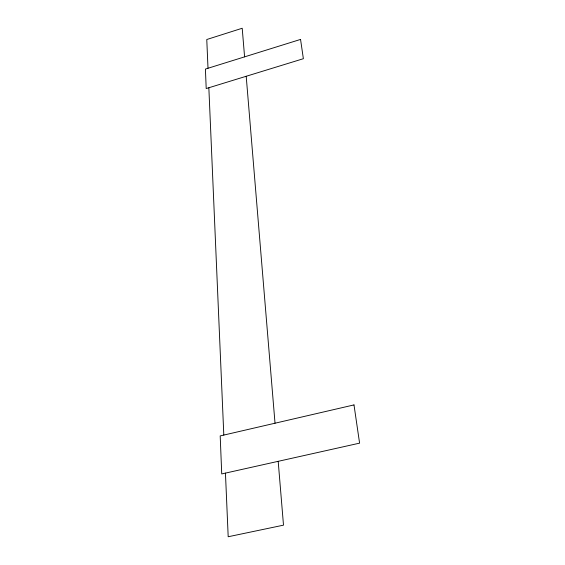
<?xml version="1.0" encoding="UTF-8"?>
<svg xmlns="http://www.w3.org/2000/svg" width="565" height="565" viewBox="0 0 565 565"><rect width="100%" height="100%" fill="white"/><g stroke="black" fill="none" stroke-linecap="round" stroke-linejoin="round"><path stroke-width="0.85" d="M244.589 56.86L242.208 28.25L206.769 39.515L208.005 68.252M246.199 76.275L275.021 423.206M278.192 461.323L283.496 525.16L228.189 536.75L225.449 473.11M208.845 87.752L223.811 435.071M300.552 39.423L205.413 69.064L206.204 88.564L303.37 58.704L300.552 39.423M353.994 404.914L220.195 435.912L221.727 473.936L359.587 443.144L353.994 404.914"/></g></svg>
